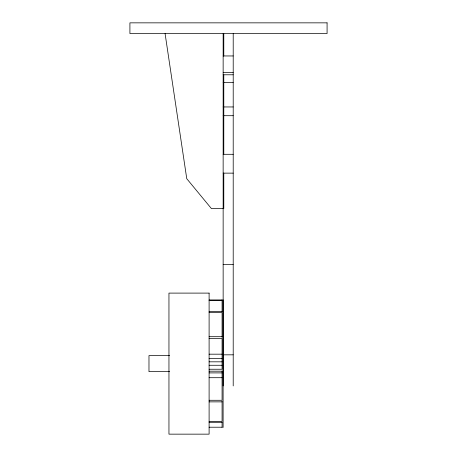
<?xml version="1.0" encoding="UTF-8"?>
<svg xmlns="http://www.w3.org/2000/svg" width="457" height="457" viewBox="0 0 457 457"><rect width="100%" height="100%" fill="white"/><g stroke="black" fill="none" stroke-linecap="round" stroke-linejoin="round"><path stroke-width="0.69" d="M223.147 55.954L233.207 55.954M223.147 72.349L233.207 72.349M223.147 74.782L233.207 74.782M223.147 82.38L233.207 82.38M223.147 106.955L233.207 106.955M223.147 115.701L233.207 115.701M223.147 154.3L233.207 154.3M223.147 173.134L233.207 173.134M223.147 264.654L233.207 264.654M209.106 300.038L222.079 300.038M209.106 300.243L222.079 300.243M209.106 311.366L222.079 311.366M209.106 312.519L222.079 312.519L222.079 337.3M209.106 336.695L222.079 336.695M209.106 338.488L222.079 338.488L222.079 369.245L209.106 369.245M209.106 354.181L222.079 354.181M223.147 354.826L233.207 354.826M169.65 355.603L148.976 355.603L148.976 371.65L169.65 371.65M209.106 358.591L222.079 358.591M209.106 361.824L222.079 361.824M209.106 365.269L222.079 365.269M209.106 371.193L222.079 371.193M209.106 372.901L222.079 372.901M209.106 377.705L222.079 377.705M209.106 400.281L222.079 400.281L222.079 371.067M209.106 401.869L222.079 401.869M209.106 421.503L222.079 421.503L222.079 401.126M209.106 422.302L222.079 422.302M209.106 427.215L222.079 427.215M165.074 33.555L186.759 178.698L211.402 208.569L223.793 208.569L223.793 173.134M233.207 33.555L233.207 385.931M223.793 33.555L223.793 55.954M223.793 74.782L223.793 154.3M223.147 33.555L223.147 385.931M223.107 299.798L223.107 427.455M222.079 299.792L222.079 311.583M222.079 422.251L222.079 427.461M327.081 22.85L129.919 22.85L129.914 33.555L327.081 33.555L327.081 22.85M209.106 293.103L168.953 293.103L168.953 434.15L209.106 434.15L209.106 293.103"/></g></svg>
